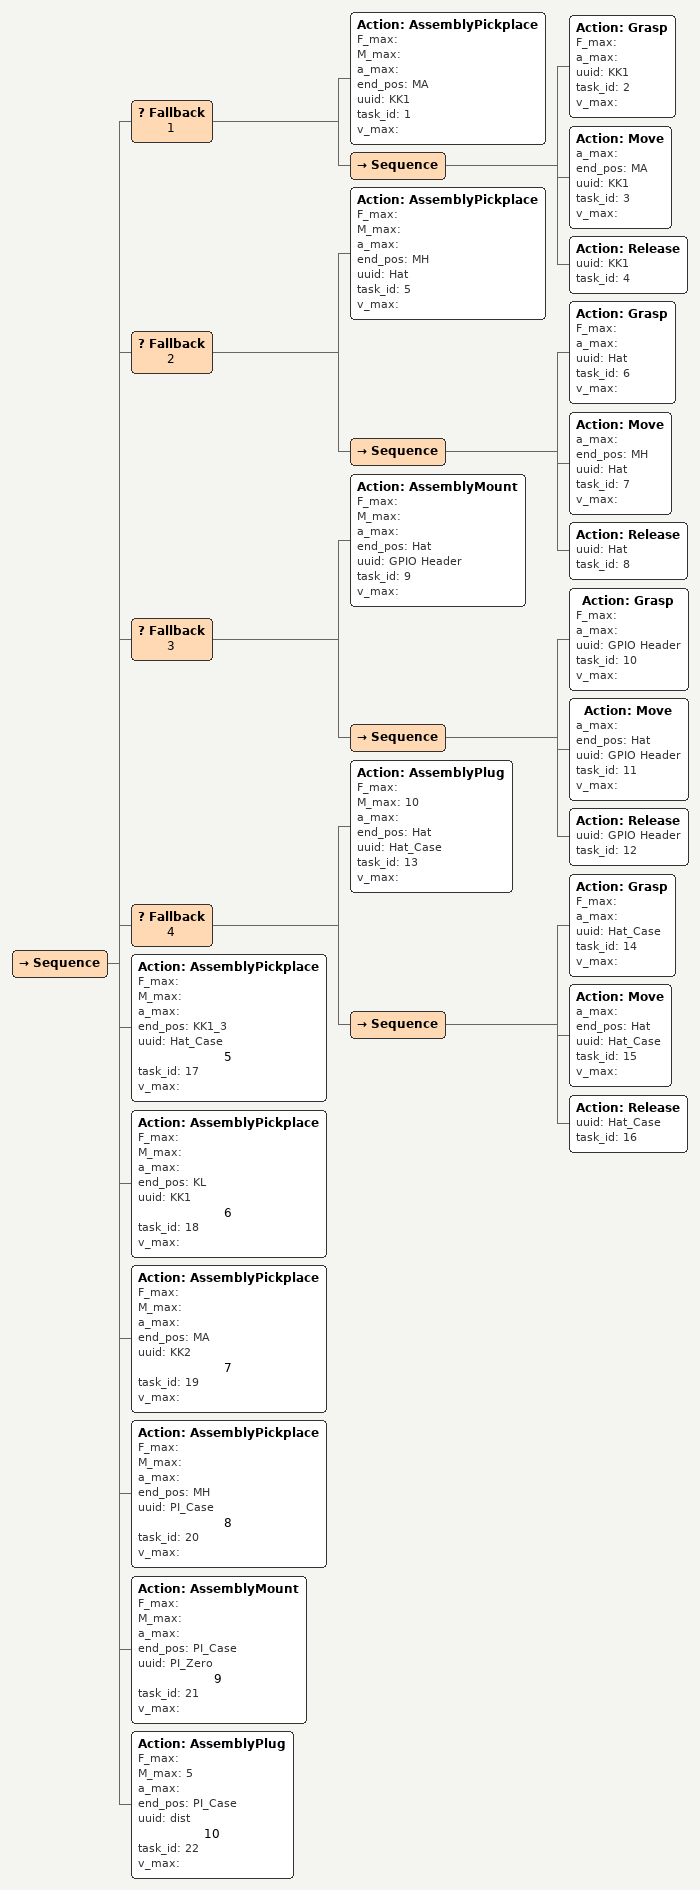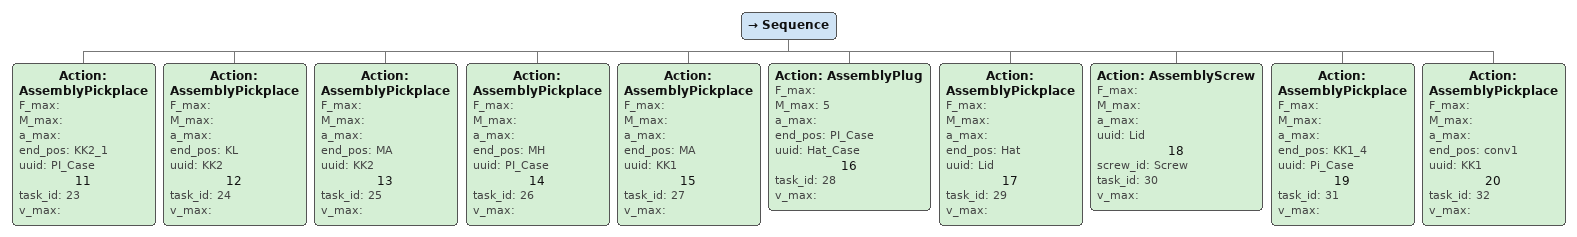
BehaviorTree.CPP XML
<Sequence>
    <Fallback name="1">
        <Action F_max="" ID="AssemblyPickplace" M_max="" a_max="" end_pos="MA" uuid="KK1" task_id="1" v_max=""/>
        <Sequence>
            <Action F_max="" ID="Grasp" a_max="" uuid="KK1" task_id="2" v_max=""/>
            <Action ID="Move" a_max="" end_pos="MA" uuid="KK1" task_id="3" v_max=""/>
            <Action ID="Release" uuid="KK1" task_id="4"/>
        </Sequence>
    </Fallback>
    <Fallback name="2">
        <Action F_max="" ID="AssemblyPickplace" M_max="" a_max="" end_pos="MH" uuid="Hat" task_id="5" v_max=""/>
        <Sequence>
            <Action F_max="" ID="Grasp" a_max="" uuid="Hat" task_id="6" v_max=""/>
            <Action ID="Move" a_max="" end_pos="MH" uuid="Hat" task_id="7" v_max=""/>
            <Action ID="Release" uuid="Hat" task_id="8"/>
        </Sequence>
    </Fallback>
    <Fallback name="3">
        <Action F_max="" ID="AssemblyMount" M_max="" a_max="" end_pos="Hat" uuid="GPIO Header" task_id="9" v_max=""/>
        <Sequence>
            <Action F_max="" ID="Grasp" a_max="" uuid="GPIO Header" task_id="10" v_max=""/>
            <Action ID="Move" a_max="" end_pos="Hat" uuid="GPIO Header" task_id="11" v_max=""/>
            <Action ID="Release" uuid="GPIO Header" task_id="12"/>
        </Sequence>
    </Fallback>
    <Fallback name="4">
        <Action F_max="" ID="AssemblyPlug" M_max="10" a_max="" end_pos="Hat" uuid="Hat_Case" task_id="13" v_max=""/>
        <Sequence>
            <Action F_max="" ID="Grasp" a_max="" uuid="Hat_Case" task_id="14" v_max=""/>
            <Action ID="Move" a_max="" end_pos="Hat" uuid="Hat_Case" task_id="15" v_max=""/>
            <Action ID="Release" uuid="Hat_Case" task_id="16"/>
        </Sequence>
    </Fallback>
    <Action F_max="" ID="AssemblyPickplace" M_max="" a_max="" end_pos="KK1_3" uuid="Hat_Case" name="5" task_id="17" v_max=""/>
    <Action F_max="" ID="AssemblyPickplace" M_max="" a_max="" end_pos="KL" uuid="KK1" name="6" task_id="18" v_max=""/>
    <Action F_max="" ID="AssemblyPickplace" M_max="" a_max="" end_pos="MA" uuid="KK2" name="7" task_id="19" v_max=""/>
    <Action F_max="" ID="AssemblyPickplace" M_max="" a_max="" end_pos="MH" uuid="PI_Case" name="8" task_id="20" v_max=""/>
    <Action F_max="" ID="AssemblyMount" M_max="" a_max="" end_pos="PI_Case" uuid="PI_Zero" name="9" task_id="21" v_max=""/>
    <Action F_max="" ID="AssemblyPlug" M_max="5" a_max="" end_pos="PI_Case" uuid="dist" name="10" task_id="22" v_max=""/>
</Sequence>

<Sequence>
    <Action F_max="" ID="AssemblyPickplace" M_max="" a_max="" end_pos="KK2_1" uuid="PI_Case" name="11" task_id="23" v_max=""/>
    <Action F_max="" ID="AssemblyPickplace" M_max="" a_max="" end_pos="KL" uuid="KK2" name="12" task_id="24" v_max=""/>
    <Action F_max="" ID="AssemblyPickplace" M_max="" a_max="" end_pos="MA" uuid="KK2" name="13" task_id="25" v_max=""/>
    <Action F_max="" ID="AssemblyPickplace" M_max="" a_max="" end_pos="MH" uuid="PI_Case" name="14" task_id="26" v_max=""/>
    <Action F_max="" ID="AssemblyPickplace" M_max="" a_max="" end_pos="MA" uuid="KK1" name="15" task_id="27" v_max=""/>
    <Action F_max="" ID="AssemblyPlug" M_max="5" a_max="" end_pos="PI_Case" uuid="Hat_Case" name="16" task_id="28" v_max=""/>
    <Action F_max="" ID="AssemblyPickplace" M_max="" a_max="" end_pos="Hat" uuid="Lid" name="17" task_id="29" v_max=""/>
    <Action F_max="" ID="AssemblyScrew" M_max="" a_max="" uuid="Lid" name="18" screw_id="Screw" task_id="30" v_max=""/>
    <Action F_max="" ID="AssemblyPickplace" M_max="" a_max="" end_pos="KK1_4" uuid="Pi_Case" name="19" task_id="31" v_max=""/>
    <Action F_max="" ID="AssemblyPickplace" M_max="" a_max="" end_pos="conv1" uuid="KK1" name="20" task_id="32" v_max=""/>
</Sequence>
